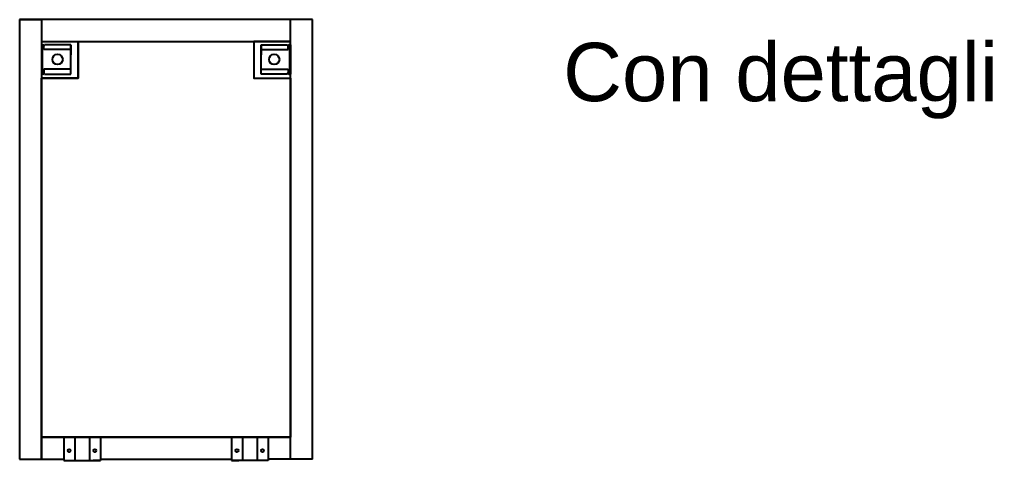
# Model space of a CAD drawing. Header units: millimetres. Extents: x 2246 to 5755, y 107 to 2210.
# Drawn here: x 4427 to 5755, y 207 to 809 of the extents above; entities that cross this region are included whole.
import ezdxf

# ---------------------------------------------------------------- set-up
doc = ezdxf.new("R2010")
doc.units = ezdxf.units.MM
doc.layers.add('IF-FURN', color=7, linetype='Continuous')
doc.styles.get("Standard").update_dxf_attribs({"font": 'arial.ttf'})

msp = doc.modelspace()

# ---------------------------------------------------------------- linework, layer by layer
at = {"layer": 'IF-FURN'}
for p, q in [((4826.5, 809.1), (4426.5, 809.1)), ((4426.5, 809.1), (4426.5, 209.1)), ((4426.5, 809.1), (4456.5, 809.1)), ((4456.5, 809.1), (4456.5, 209.1)), ((4456.5, 809.1), (4456.5, 779.1)), ((4796.5, 209.1), (4796.5, 809.1)), ((4826.5, 209.1), (4826.5, 809.1)), ((4456.4, 774.6), (4456.4, 774.6)), ((4456.5, 779.1), (4796.5, 779.1)), ((4456.5, 779.1), (4456.5, 619.1)), ((4456.5, 779.1), (4506.5, 779.1)), ((4456.6, 774.6), (4456.6, 734.6)), ((4456.6, 774.6), (4457.6, 774.6)), ((4456.6, 774.6), (4457.6, 774.6)), ((4456.6, 772.6), (4456.6, 736.6)), ((4457.6, 774.6), (4458.6, 774.6)), ((4457.6, 774.6), (4457.6, 734.6)), ((4459.6, 773.6), (4459.6, 772.6)), ((4459.6, 768.1), (4459.6, 772.6)), ((4496.6, 774.6), (4460.6, 774.6)), ((4496.6, 774.6), (4460.6, 774.6)), ((4496.6, 734.6), (4496.6, 774.6)), ((4496.6, 774.6), (4496.6, 771.1)), ((4496.6, 774.6), (4496.6, 771.4)), ((4496.6, 771.4), (4496.6, 768.1)), ((4496.6, 771.1), (4496.6, 767.6)), ((4506.5, 779.1), (4506.5, 729.1)), ((4796.5, 779.1), (4746.5, 779.1)), ((4746.5, 779.1), (4746.5, 729.1)), ((4756.5, 734.6), (4756.5, 774.6)), ((4756.5, 774.6), (4792.5, 774.6)), ((4756.5, 774.6), (4792.5, 774.6)), ((4756.5, 774.6), (4756.5, 771.1)), ((4756.5, 774.6), (4756.5, 771.4)), ((4756.5, 771.4), (4756.5, 768.1)), ((4756.5, 771.1), (4756.5, 767.6)), ((4793.5, 773.6), (4793.5, 772.6)), ((4793.5, 768.1), (4793.5, 772.6)), ((4795.5, 774.6), (4794.5, 774.6)), ((4796.5, 774.6), (4795.5, 774.6)), ((4796.5, 774.6), (4795.5, 774.6)), ((4795.5, 774.6), (4795.5, 734.6)), ((4796.5, 774.6), (4796.5, 734.6)), ((4796.5, 772.6), (4796.5, 736.6)), ((4496.6, 768.1), (4459.6, 768.1)), ((4496.6, 768.1), (4496.6, 764.9)), ((4496.6, 767.6), (4496.6, 764.1)), ((4496.6, 764.9), (4496.6, 761.6)), ((4496.6, 764.9), (4496.6, 761.6)), ((4496.6, 764.1), (4496.6, 760.6)), ((4756.5, 768.1), (4756.5, 764.9)), ((4756.5, 768.1), (4793.5, 768.1)), ((4756.5, 767.6), (4756.5, 764.1)), ((4756.5, 764.9), (4756.5, 761.6)), ((4756.5, 764.9), (4756.5, 761.6)), ((4756.5, 764.1), (4756.5, 760.6)), ((4458.6, 734.6), (4456.6, 734.6)), ((4496.6, 741.1), (4459.6, 741.1)), ((4459.6, 741.1), (4459.6, 736.7)), ((4459.6, 735.6), (4459.6, 736.6)), ((4460.6, 734.6), (4496.6, 734.6)), ((4756.5, 741.1), (4793.5, 741.1)), ((4792.5, 734.6), (4756.5, 734.6)), ((4793.5, 741.1), (4793.5, 736.7)), ((4793.5, 735.6), (4793.5, 736.6)), ((4794.5, 734.6), (4796.5, 734.6)), ((4506.5, 729.1), (4456.5, 729.1)), ((4746.5, 729.1), (4796.5, 729.1)), ((4796.5, 619.1), (4796.5, 589.1)), ((4456.5, 589.1), (4456.5, 429.1)), ((4796.5, 429.1), (4796.5, 399.1)), ((4456.5, 209.1), (4456.5, 239.1)), ((4456.5, 239.1), (4796.5, 239.1)), ((4527, 239.1), (4487, 239.1)), ((4487, 239.1), (4487, 207.1)), ((4487, 239.1), (4502, 239.1)), ((4502, 239.1), (4502, 207.1)), ((4537, 239.1), (4522, 239.1)), ((4522, 239.1), (4522, 207.1)), ((4527, 239.1), (4537, 239.1)), ((4537, 239.1), (4537, 207.1)), ((4716.1, 239.1), (4716.1, 207.1)), ((4731.1, 239.1), (4731.1, 207.1)), ((4751.1, 239.1), (4751.1, 207.1)), ((4766.1, 239.1), (4766.1, 207.1)), ((4426.5, 209.1), (4456.5, 209.1)), ((4456.5, 209.1), (4486.5, 209.1)), ((4487, 207.1), (4527, 207.1)), ((4487, 207.1), (4537, 207.1)), ((4537, 207.1), (4527, 207.1)), ((4537, 209.1), (4716.1, 209.1)), ((4716.1, 207.1), (4726.1, 207.1)), ((4766.1, 207.1), (4716.1, 207.1)), ((4766.1, 207.1), (4726.1, 207.1)), ((4796.5, 209.1), (4766.1, 209.1)), ((4826.5, 209.1), (4796.5, 209.1))]:
    msp.add_line(p, q, dxfattribs=at)
msp.add_lwpolyline([(4506.5, 779.1), (4746.5, 779.1), (4746.5, 729.1), (4796.5, 729.1), (4796.5, 239.1), (4456.5, 239.1), (4456.5, 729.1), (4506.5, 729.1), (4506.5, 779.1), (4746.5, 779.1)], dxfattribs=at)
for centre, radius in [((4478.6, 754.6), 7), ((4774.5, 754.6), 7), ((4494.5, 220.6), 2), ((4529.5, 220.6), 2), ((4723.6, 220.6), 2), ((4758.6, 220.6), 2)]:
    msp.add_circle(centre, radius, dxfattribs=at)
for centre, radius, start, end in [((4458.1, 773.1), 1.58, 18.4349, 71.5651), ((4458.1, 774.6), 2.48, 306.6335, 0.9247), ((4795, 774.6), 2.48, 179.0753, 233.3665), ((4795, 773.1), 1.58, 108.4349, 161.5651), ((4458.1, 736.1), 1.58, 288.4349, 341.5651), ((4458.1, 734.7), 2.48, 359.0753, 52.2054), ((4795, 734.7), 2.48, 127.7946, 180.9247), ((4795, 736.1), 1.58, 198.4349, 251.5651)]:
    msp.add_arc(centre, radius, start, end, dxfattribs=at)

# ---------------------------------------------------------------- texts
at = {"layer": 'IF-FURN', "insert": (5169, 777.2), "char_height": 79.667, "attachment_point": 1}
msp.add_mtext_dynamic_manual_height_columns('Con dettagli', width=1414.315, gutter_width=12.5, heights=[0], dxfattribs=at)

doc.saveas('drawing.dxf')
